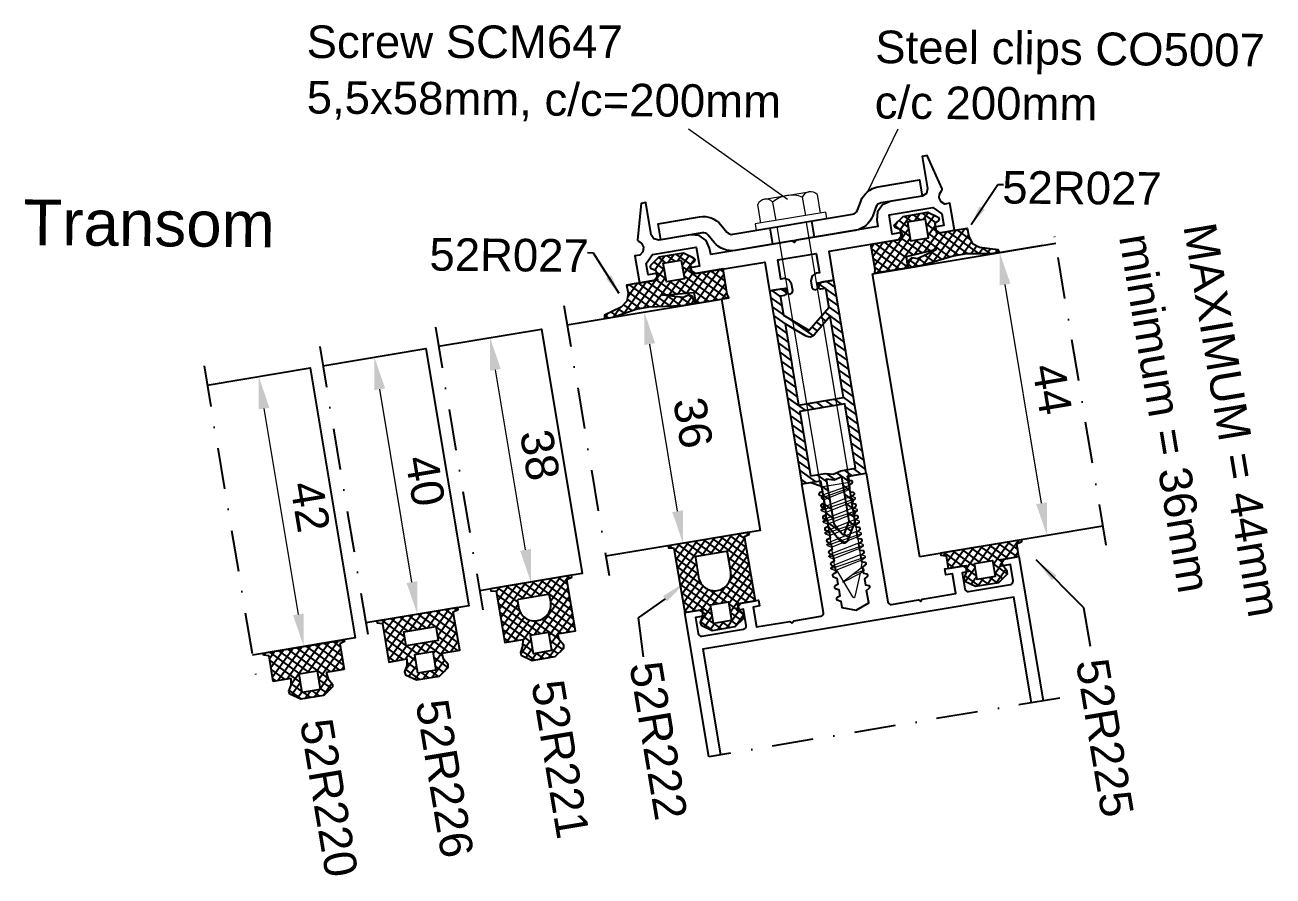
# Model space of a CAD drawing. Header units: millimetres. Extents: x 22319 to 27873, y 35287 to 39437.
# Drawn here: x 26270.2 to 26461.7, y 38830.1 to 38960.6 of the extents above; entities that cross this region are included whole.
import ezdxf

# ---------------------------------------------------------------- set-up
doc = ezdxf.new("R2010")
doc.units = ezdxf.units.MM
doc.header["$LTSCALE"] = 0.5
doc.linetypes.add('DASHDOT', pattern=[25.4, 12.7, -6.35, 0, -6.35])
for name, color, linetype in [('1', 1, 'Continuous'), ('6', 6, 'Continuous'), ('FYLLD', 6, 'Continuous'), ('LIST', 2, 'Continuous'), ('MATT', 1, 'Continuous')]:
    doc.layers.add(name, color=color, linetype=linetype)
for name, color, linetype, lineweight in [('AM_5', 3, 'Continuous', 18), ('AM_6', 2, 'Continuous', 20), ('AM_7', 4, 'DASHDOT', 25), ('S_ACCESSORY', 7, 'Continuous', 9)]:
    doc.layers.add(name, color=color, linetype=linetype, lineweight=lineweight)
doc.styles.add('Border', font='ARIAL.TTF')
doc.styles.add('ROMANS', font='simplex.shx')
doc.styles.get("Standard").update_dxf_attribs({"font": 'ARIAL.TTF'})
doc.dimstyles.new('MASKIN_1-1', dxfattribs={"dimtxt": 2.5, "dimasz": 3, "dimexe": 1.5, "dimexo": 1.5, "dimgap": 1, "dimtad": 1, "dimrnd": 0.1, "dimzin": 12, "dimdsep": 46, "dimtxsty": 'ROMANS', "dimcen": -5, "dimclrd": 6, "dimclre": 6, "dimclrt": 256, "dimadec": 0, "dimazin": 0, "dimtfac": 1, "dimtmove": 2, "dimatfit": 3, "dimfxl": 0, "dimtolj": 1, "dimtzin": 12, "dimarcsym": 0})
doc.dimstyles.new('SBS_DIN$0', dxfattribs={"dimscale": 2, "dimtxt": 2.5, "dimasz": 2.5, "dimexe": 1, "dimexo": 1, "dimgap": 1, "dimtad": 1, "dimrnd": 0.5, "dimdsep": 46, "dimtxsty": 'Standard', "dimcen": 0, "dimclrd": 256, "dimclre": 256, "dimclrt": 2, "dimadec": 0, "dimazin": 2, "dimtp": 0.1, "dimtm": 0.1, "dimtfac": 0.71, "dimtofl": 0, "dimtmove": 0, "dimatfit": 3, "dimfxl": 0, "dimlwd": -1, "dimlwe": -1, "dimarcsym": 0})
doc.dimstyles.get("Standard").update_dxf_attribs({"dimtxt": 0.18, "dimasz": 0.18, "dimexe": 0.18, "dimexo": 0.0625, "dimgap": 0.09, "dimtad": 0, "dimtih": 1, "dimtoh": 1, "dimdec": 4, "dimzin": 0, "dimdsep": 46, "dimtxsty": 'Standard', "dimcen": 0.09, "dimadec": 0, "dimazin": 0, "dimtfac": 1, "dimtdec": 4, "dimtofl": 0, "dimtmove": 0, "dimatfit": 0, "dimfxl": 0, "dimtolj": 1, "dimtzin": 0, "dimarcsym": 0})
pattern_1 = [(324.4942, (26272.5212, 39025.8905), (0.5807856, 0.8140566), []), (54.4942, (26272.5212, 39025.8905), (-0.8140566, 0.5807856), [])]

# ---------------------------------------------------------------- blocks, each defined once
blk = doc.blocks.new('*D401')
at = {"layer": 'AM_5'}
for p, q in [((26426.41, 38926.86), (26417.81, 38925.42)), ((26426.21, 38887.29), (26420.61, 38920.82)), ((26433.66, 38883.46), (26425.07, 38882.02))]:
    blk.add_line(p, q, dxfattribs=at)
for points in [[(26421.43, 38920.96), (26419.78, 38920.68), (26419.78, 38925.75)], [(26427.04, 38887.42), (26425.39, 38887.15), (26427.04, 38882.35)]]:
    blk.add_solid(points, dxfattribs=at)
at = {"layer": 'Defpoints', "color": 0}
for p in [(26428.38, 38927.19), (26419.78, 38925.75), (26435.64, 38883.79)]:
    blk.add_point(p, dxfattribs=at)
at = {"layer": 'AM_5', "color": 2, "insert": (26427.85, 38904.8), "char_height": 5, "attachment_point": 5, "rotation": 279.4942}
blk.add_mtext('44', dxfattribs=at)
blk = doc.blocks.new('*D402')
at = {"layer": 'AM_5'}
for p, q in [((26312.18, 38870.24), (26306.9, 38901.8)), ((26314.98, 38865.64), (26314.98, 38865.64))]:
    blk.add_line(p, q, dxfattribs=at)
for points in [[(26307.72, 38901.94), (26306.08, 38901.67), (26306.08, 38906.74)], [(26313, 38870.38), (26311.36, 38870.11), (26313, 38865.31)]]:
    blk.add_solid(points, dxfattribs=at)
at = {"layer": 'Defpoints', "color": 0}
for p in [(26306.08, 38906.74), (26306.08, 38906.74), (26313, 38865.31)]:
    blk.add_point(p, dxfattribs=at)
at = {"layer": 'AM_5', "color": 2, "insert": (26313.99, 38886.77), "char_height": 5, "attachment_point": 5, "rotation": 279.4942}
blk.add_mtext('42', dxfattribs=at)
blk = doc.blocks.new('*D403')
at = {"layer": 'AM_5'}
blk.add_line((26329.6, 38875.18), (26324.66, 38904.77), dxfattribs=at)
for points in [[(26325.48, 38904.91), (26323.83, 38904.64), (26323.83, 38909.71)], [(26330.43, 38875.32), (26328.78, 38875.05), (26330.43, 38870.25)]]:
    blk.add_solid(points, dxfattribs=at)
at = {"layer": 'Defpoints', "color": 0}
for p in [(26323.83, 38909.71), (26323.83, 38909.71), (26330.43, 38870.25)]:
    blk.add_point(p, dxfattribs=at)
at = {"layer": 'AM_5', "color": 2, "insert": (26331.62, 38890.73), "char_height": 5, "attachment_point": 5, "rotation": 279.4942}
blk.add_mtext('40', dxfattribs=at)
blk = doc.blocks.new('*D404')
at = {"layer": 'AM_5'}
for p, q in [((26347.03, 38880.13), (26342.41, 38907.74)), ((26345.88, 38874.87), (26345.88, 38874.87))]:
    blk.add_line(p, q, dxfattribs=at)
for points in [[(26343.23, 38907.88), (26341.59, 38907.61), (26341.58, 38912.67)], [(26347.85, 38880.27), (26346.2, 38879.99), (26347.85, 38875.2)]]:
    blk.add_solid(points, dxfattribs=at)
at = {"layer": 'Defpoints', "color": 0}
for p in [(26341.58, 38912.67), (26341.58, 38912.67), (26347.85, 38875.2)]:
    blk.add_point(p, dxfattribs=at)
at = {"layer": 'AM_5', "color": 2, "insert": (26349.21, 38894.69), "char_height": 5, "attachment_point": 5, "rotation": 279.4942}
blk.add_mtext('38', dxfattribs=at)
blk = doc.blocks.new('*D405')
at = {"layer": 'AM_5'}
blk.add_line((26370.37, 38886.06), (26366.08, 38911.7), dxfattribs=at)
for points in [[(26366.9, 38911.84), (26365.26, 38911.56), (26365.26, 38916.63)], [(26371.19, 38886.2), (26369.55, 38885.92), (26371.19, 38881.13)]]:
    blk.add_solid(points, dxfattribs=at)
at = {"layer": 'Defpoints', "color": 0}
for p in [(26365.26, 38916.63), (26365.26, 38916.63), (26371.19, 38881.13)]:
    blk.add_point(p, dxfattribs=at)
at = {"layer": 'AM_5', "color": 2, "insert": (26372.72, 38899.63), "char_height": 5, "attachment_point": 5, "rotation": 279.4942}
blk.add_mtext('36', dxfattribs=at)
blk = doc.blocks.new('SCM647')
for p, q in [((-3.88, 4.62), (-1, 4.62)), ((-1, 5.5), (-1, -5.5)), ((0, 5.5), (-1, 5.5)), ((0, -5.5), (0, 5.5)), ((-4.5, -3.46), (-4.5, 3.46)), ((-3.88, 2.31), (-1, 2.31)), ((0, 2.25), (40.5, 2.25)), ((40.5, 2.25), (40.5, -2.25)), ((40.92, 2.1), (40.5, 2.1)), ((41.18, 2.22), (40.92, 2.1)), ((41.71, -2.1), (40.92, 2.1)), ((41.33, 2.22), (41.18, 2.22)), ((41.33, 2.22), (42.17, -2.38)), ((41.59, 2.1), (41.33, 2.22)), ((42.61, 2.1), (41.59, 2.1)), ((41.59, 2.1), (42.48, -2.1)), ((42.99, 2.75), (42.61, 2.1)), ((43.52, -2.1), (42.61, 2.1)), ((43.14, 2.75), (42.99, 2.75)), ((43.14, 2.75), (44.04, -2.75)), ((43.51, 2.1), (43.14, 2.75)), ((43.51, 2.1), (44.42, -2.1)), ((44.42, 2.1), (43.51, 2.1)), ((44.8, 2.75), (44.42, 2.1)), ((45.33, -2.1), (44.42, 2.1)), ((44.95, 2.75), (44.8, 2.75)), ((45.32, 2.1), (44.95, 2.75)), ((44.95, 2.75), (45.85, -2.75)), ((45.32, 2.1), (46.23, -2.1)), ((46.23, 2.1), (45.32, 2.1)), ((46.61, 2.75), (46.23, 2.1)), ((47.14, -2.1), (46.23, 2.1)), ((46.76, 2.75), (46.61, 2.75)), ((46.76, 2.75), (47.66, -2.75)), ((47.13, 2.1), (46.76, 2.75)), ((47.13, 2.1), (48.04, -2.1)), ((48.04, 2.1), (47.13, 2.1)), ((48.42, 2.75), (48.04, 2.1)), ((48.95, -2.1), (48.04, 2.1)), ((48.57, 2.75), (48.42, 2.75)), ((48.57, 2.75), (49.47, -2.75)), ((48.94, 2.1), (48.57, 2.75)), ((48.94, 2.1), (49.85, -2.1)), ((49.85, 2.1), (48.94, 2.1)), ((50.23, 2.75), (49.85, 2.1)), ((50.76, -2.1), (49.85, 2.1)), ((50.38, 2.75), (50.23, 2.75)), ((50.38, 2.75), (51.28, -2.75)), ((50.75, 2.1), (50.38, 2.75)), ((50.75, 2.1), (51.66, -2.1)), ((51.66, 2.1), (50.75, 2.1)), ((52.04, 2.75), (51.66, 2.1)), ((52.57, -2.1), (51.66, 2.1)), ((52.19, 2.75), (52.04, 2.75)), ((52.19, 2.75), (53.09, -2.75)), ((52.56, 2.1), (52.19, 2.75)), ((52.56, 2.1), (53.47, -2.1)), ((53.02, 2.1), (52.56, 2.1)), ((53.75, 1.84), (53.02, 2.1)), ((53.98, 2.23), (53.75, 1.84)), ((54.13, 2.23), (53.98, 2.23)), ((54.5, 1.58), (54.13, 2.23)), ((54.13, 2.23), (54.53, 0.38)), ((53.75, 1.84), (55.41, -1.27)), ((57.87, 0.19), (54.5, 1.58)), ((55.41, -1.27), (54.5, 1.58)), ((58, 0), (57.87, 0.19)), ((57.87, -0.19), (58, 0)), ((53.44, -1.96), (57.87, -0.19)), ((-3.88, -2.31), (-1, -2.31)), ((40.5, -2.25), (0, -2.25)), ((41.71, -2.1), (40.5, -2.1)), ((42.02, -2.38), (41.71, -2.1)), ((42.17, -2.38), (42.02, -2.38)), ((42.17, -2.38), (42.48, -2.1)), ((43.52, -2.1), (42.48, -2.1)), ((43.89, -2.75), (43.52, -2.1)), ((44.04, -2.75), (43.89, -2.75)), ((44.04, -2.75), (44.42, -2.1)), ((45.33, -2.1), (44.42, -2.1)), ((45.7, -2.75), (45.33, -2.1)), ((45.85, -2.75), (45.7, -2.75)), ((45.85, -2.75), (46.23, -2.1)), ((47.14, -2.1), (46.23, -2.1)), ((47.51, -2.75), (47.14, -2.1)), ((47.66, -2.75), (47.51, -2.75)), ((47.66, -2.75), (48.04, -2.1)), ((48.95, -2.1), (48.04, -2.1)), ((49.32, -2.75), (48.95, -2.1)), ((49.47, -2.75), (49.32, -2.75)), ((49.47, -2.75), (49.85, -2.1)), ((50.76, -2.1), (49.85, -2.1)), ((51.13, -2.75), (50.76, -2.1)), ((51.28, -2.75), (51.13, -2.75)), ((51.28, -2.75), (51.66, -2.1)), ((52.57, -2.1), (51.66, -2.1)), ((52.94, -2.75), (52.57, -2.1)), ((53.09, -2.75), (52.94, -2.75)), ((53.09, -2.75), (53.47, -2.1)), ((-1, -4.62), (-3.88, -4.62)), ((-1, -5.5), (0, -5.5))]:
    blk.add_line(p, q)
for centre, radius, start, end in [((-3.11, 3.46), 1.39, 123.6264, 236.3736), ((0.12, 0), 4.62, 150, 210), ((-3.11, -3.46), 1.39, 123.6264, 236.3736)]:
    blk.add_arc(centre, radius, start, end)

msp = doc.modelspace()

# ---------------------------------------------------------------- hatches: boundary and pattern name
at = {"layer": 'FYLLD'}
h = msp.add_hatch(dxfattribs=at)
h.set_pattern_fill('USER', color=256, angle=-35.50581, pattern_type=0)
h.set_pattern_definition([(234.49419, (26820.9753, 39216.8631), (-0.8140566, 0.5807856), []), (144.49419, (26820.9753, 39216.8631), (0.5807856, 0.8140566), [])])
h.paths.add_polyline_path([(26415.594, 38927.131), (26416.699, 38926.579), (26419.512, 38926.203), (26419.715, 38925.741), (26418.422, 38925.525), (26414.635, 38925.531), (26412.663, 38925.201), (26407.829, 38923.753), (26406.335, 38923.503), (26405.828, 38923.892), (26405.805, 38924.53), (26406.282, 38924.955), (26407.181, 38924.825), (26410.05, 38926.23), (26405.413, 38925.073), (26405.595, 38923.988), (26405.816, 38923.416), (26400.64, 38922.551), (26400.663, 38923.163), (26400.02, 38927.009), (26404.754, 38927.801), (26404.507, 38929.281), (26403.804, 38929.544), (26403.615, 38929.762), (26403.699, 38930.039), (26404.966, 38931.284), (26408.747, 38931.916), (26410.35, 38931.151), (26410.519, 38930.917), (26410.412, 38930.649), (26409.833, 38930.171), (26410.08, 38928.692), (26414.814, 38929.484), (26415.025, 38928.226)])
h.paths.add_polyline_path([(26408.402, 38930.845), (26405.64, 38930.383), (26406.119, 38927.522), (26408.88, 38927.984)], flags=16)
h = msp.add_hatch(dxfattribs=at)
h.set_pattern_fill('USER', color=256, angle=-35.50581, pattern_type=0)
h.set_pattern_definition([(324.49419, (25884.9744, 39060.3279), (0.5807856, 0.8140566), []), (54.49419, (25884.9744, 39060.3279), (-0.8140566, 0.5807856), [])])
h.paths.add_polyline_path([(26362.568, 38918.263), (26361.704, 38917.381), (26359.166, 38916.111), (26359.124, 38915.608), (26360.417, 38915.824), (26363.996, 38917.062), (26365.968, 38917.392), (26371.01, 38917.595), (26372.504, 38917.845), (26372.857, 38918.378), (26372.671, 38918.989), (26372.082, 38919.235), (26371.274, 38918.82), (26368.104, 38919.215), (26372.865, 38919.629), (26373.047, 38918.544), (26373.024, 38917.932), (26378.199, 38918.798), (26377.978, 38919.369), (26377.335, 38923.216), (26372.601, 38922.424), (26372.353, 38923.903), (26372.932, 38924.381), (26373.039, 38924.649), (26372.871, 38924.883), (26371.267, 38925.648), (26367.487, 38925.016), (26366.219, 38923.771), (26366.136, 38923.494), (26366.324, 38923.276), (26367.027, 38923.013), (26367.275, 38921.533), (26362.54, 38920.741), (26362.751, 38919.484)])
h.paths.add_polyline_path([(26368.161, 38924.115), (26370.923, 38924.577), (26371.401, 38921.716), (26368.639, 38921.254)], flags=16)
h = msp.add_hatch(dxfattribs=at)
h.set_pattern_fill('USER', color=256, angle=324.49419, pattern_type=0)
h.set_pattern_definition([(324.4941862, (6706.0275, -3655.5471), (0.58078556, 0.81405659), [])])
h.paths.add_polyline_path([(26389.437, 38890.26), (26392.297, 38890.739), (26392.882, 38887.237), (26392.694, 38887.152), (26392.759, 38886.764), (26392.965, 38886.744), (26393.179, 38885.462), (26392.991, 38885.376), (26393.056, 38884.989), (26393.262, 38884.969), (26393.462, 38883.773), (26395.362, 38881.467, 0.5773503), (26396.558, 38881.667), (26397.604, 38884.466), (26397.404, 38885.662), (26397.593, 38885.747), (26397.528, 38886.135), (26397.322, 38886.155), (26397.107, 38887.437), (26397.296, 38887.523), (26397.231, 38887.91), (26397.025, 38887.93), (26396.439, 38891.432), (26399.3, 38891.91), (26394.351, 38921.499), (26392.453, 38921.182), (26392.053, 38920.62, 0.6681786), (26392.346, 38920.15), (26393.037, 38920.265), (26393.542, 38917.244), (26390.574, 38913.77), (26386.638, 38916.089), (26386.133, 38919.111), (26386.823, 38919.226, 0.5888761), (26386.998, 38919.721), (26386.485, 38920.183), (26384.488, 38919.849)])
h.paths.add_polyline_path([(26389.102, 38901.357), (26396.006, 38902.512), (26397.655, 38892.649), (26395.387, 38892.269), (26394.256, 38891.754), (26393.02, 38891.873), (26390.751, 38891.494)], flags=16)
h.paths.add_polyline_path([(26388.937, 38902.343), (26386.853, 38914.802), (26390.067, 38912.909, 0.3639702), (26391.335, 38913.121), (26393.757, 38915.956), (26395.841, 38903.498)], flags=16)
h.paths.add_polyline_path([(26393.173, 38890.955), (26394.41, 38890.835), (26395.54, 38891.35), (26396.677, 38884.555), (26395.957, 38882.631, -0.5773503), (26395.616, 38882.574), (26394.31, 38884.159)], flags=16)
h = msp.add_hatch(dxfattribs=at)
h.set_pattern_fill('NET,_O', color=256, scale=0.3, angle=-35.50581)
h.set_pattern_definition([(324.4941862, (-2038.8964, 61452.136), (0.553198246, 0.775388903), []), (54.4941862, (-2038.8964, 61452.136), (-0.775388903, 0.553198246), [])])
h.paths.add_polyline_path([(26375.886, 38868.832), (26375.407, 38871.692), (26378.169, 38872.154), (26378.647, 38869.294)], flags=16)
edge = h.paths.add_edge_path(flags=16)
edge.add_line((26377.786, 38879.897), (26373.249, 38879.138))
edge.add_arc((26373.282, 38878.941), 0.2, 99.49419, 189.49419)
edge.add_line((26373.085, 38878.908), (26373.58, 38875.949))
edge.add_arc((26376.046, 38876.361), 2.5, 189.49419, 279.49419)
edge.add_arc((26376.046, 38876.361), 2.5, 279.49419, 369.49419)
edge.add_line((26378.512, 38876.774), (26378.017, 38879.733))
edge.add_arc((26377.819, 38879.7), 0.2, 9.49419, 99.49419)
h.paths.add_polyline_path([(26381.402, 38882.529), (26381.352, 38882.825), (26368.925, 38880.747), (26368.974, 38880.451), (26369.799, 38880.371), (26371.446, 38870.523), (26374.207, 38870.984), (26374.201, 38869.961), (26373.848, 38869), (26373.979, 38868.579), (26375.656, 38867.779), (26379.207, 38868.373), (26380.532, 38869.675), (26380.519, 38870.116), (26379.873, 38870.91), (26379.534, 38871.875), (26382.295, 38872.337), (26380.648, 38882.186)])
h = msp.add_hatch(dxfattribs=at)
h.set_pattern_fill('USER', color=256, angle=-35.50581, pattern_type=0)
h.set_pattern_definition([(324.4942, (26144.5353, 38584.7368), (0.5807856, 0.8140566), []), (54.4942, (26144.5353, 38584.7368), (-0.8140566, 0.5807856), [])])
h.paths.add_polyline_path([(26422.734, 38879.1), (26422.406, 38881.058), (26423.16, 38881.402), (26423.11, 38881.697), (26410.683, 38879.619), (26410.732, 38879.323), (26411.557, 38879.244), (26411.884, 38877.285), (26414.646, 38877.747), (26414.639, 38876.724), (26414.287, 38875.763), (26414.417, 38875.342), (26416.094, 38874.542), (26419.645, 38875.136), (26420.97, 38876.438), (26420.957, 38876.879), (26420.311, 38877.673), (26419.972, 38878.638)])
h.paths.add_polyline_path([(26416.324, 38875.595), (26415.912, 38878.06), (26418.673, 38878.522), (26419.086, 38876.056)], flags=16)
h = msp.add_hatch(dxfattribs=at)
h.set_pattern_fill('NET,_O', color=256, scale=0.3, angle=-35.50581)
h.set_pattern_definition([(324.4941862, (-2080.2996, 61135.8906), (0.553198246, 0.775388903), []), (54.4941862, (-2080.2996, 61135.8906), (-0.775388903, 0.553198246), [])])
h.paths.add_polyline_path([(26350.552, 38867.535), (26351.031, 38864.675), (26348.269, 38864.213), (26347.791, 38867.073)], flags=16)
edge = h.paths.add_edge_path(flags=16)
edge.add_line((26350.5, 38873.306), (26345.963, 38872.547))
edge.add_arc((26345.996, 38872.35), 0.2, 99.49419, 189.49419)
edge.add_line((26345.799, 38872.317), (26345.964, 38871.33))
edge.add_arc((26348.429, 38871.743), 2.5, 189.49419, 279.49419)
edge.add_arc((26348.429, 38871.743), 2.5, -80.50581, 9.49419)
edge.add_line((26350.895, 38872.155), (26350.73, 38873.141))
edge.add_arc((26350.533, 38873.108), 0.2, 9.49419, 99.49419)
h.paths.add_polyline_path([(26343.829, 38865.904), (26346.591, 38866.366), (26346.584, 38865.343), (26346.232, 38864.382), (26346.362, 38863.961), (26348.04, 38863.161), (26351.59, 38863.755), (26352.916, 38865.057), (26352.902, 38865.497), (26352.256, 38866.291), (26351.917, 38867.257), (26354.679, 38867.718), (26353.361, 38875.595), (26354.115, 38875.938), (26354.066, 38876.234), (26341.638, 38874.156), (26341.688, 38873.86), (26342.512, 38873.78)])
h = msp.add_hatch(dxfattribs=at)
h.set_pattern_fill('USER', color=256, angle=-35.50581, pattern_type=0)
h.set_pattern_definition(pattern_1)
h.paths.add_polyline_path([(26336.925, 38864.749), (26335.938, 38870.653), (26336.692, 38870.996), (26336.642, 38871.292), (26324.215, 38869.214), (26324.264, 38868.918), (26325.089, 38868.839), (26326.076, 38862.935), (26328.838, 38863.397), (26328.831, 38862.373), (26328.478, 38861.413), (26328.609, 38860.992), (26330.286, 38860.192), (26333.837, 38860.786), (26335.162, 38862.088), (26335.149, 38862.528), (26334.503, 38863.322), (26334.164, 38864.287)])
edge = h.paths.add_edge_path(flags=16)
edge.add_line((26333.636, 38866.227), (26328.705, 38865.402))
edge.add_line((26328.705, 38865.402), (26328.342, 38867.572))
edge.add_line((26328.342, 38867.572), (26333.274, 38868.397))
edge.add_line((26333.274, 38868.397), (26333.636, 38866.227))
edge.add_line((26333.277, 38861.706), (26330.516, 38861.244))
edge.add_line((26330.516, 38861.244), (26330.037, 38864.104))
edge.add_line((26330.037, 38864.104), (26332.799, 38864.566))
edge.add_line((26332.799, 38864.566), (26333.277, 38861.706))
h = msp.add_hatch(dxfattribs=at)
h.set_pattern_fill('USER', color=256, angle=-35.50581, pattern_type=0)
h.set_pattern_definition(pattern_1)
edge = h.paths.add_edge_path()
edge.add_line((26318.514, 38865.711), (26319.172, 38861.78))
edge.add_line((26319.268, 38866.055), (26318.514, 38865.711))
edge.add_line((26319.219, 38866.351), (26319.268, 38866.055))
edge.add_line((26306.791, 38864.272), (26319.219, 38866.351))
edge.add_line((26306.841, 38863.976), (26306.791, 38864.272))
edge.add_line((26307.665, 38863.897), (26306.841, 38863.976))
edge.add_line((26308.322, 38859.966), (26307.665, 38863.897))
edge.add_line((26311.084, 38860.428), (26308.322, 38859.966))
edge.add_line((26311.077, 38859.404), (26311.084, 38860.428))
edge.add_line((26310.725, 38858.444), (26311.077, 38859.404))
edge.add_line((26310.856, 38858.023), (26310.725, 38858.444))
edge.add_line((26312.533, 38857.223), (26310.856, 38858.023))
edge.add_line((26316.083, 38857.817), (26312.533, 38857.223))
edge.add_line((26317.409, 38859.119), (26316.083, 38857.817))
edge.add_line((26317.395, 38859.559), (26317.409, 38859.119))
edge.add_line((26316.75, 38860.353), (26317.395, 38859.559))
edge.add_line((26316.41, 38861.318), (26316.75, 38860.353))
edge.add_line((26319.172, 38861.78), (26316.41, 38861.318))
h.paths.add_polyline_path([(26315.524, 38858.737), (26312.762, 38858.275), (26312.284, 38861.135), (26315.046, 38861.597)], flags=16)

# ---------------------------------------------------------------- linework, layer by layer
at = {"color": 2, "linetype": 'Continuous'}
for points in [[(26377.786, 38879.897), (26373.249, 38879.138, 0.4142136), (26373.085, 38878.908), (26373.58, 38875.949, 0.4142136), (26376.458, 38873.895, 0.4142136), (26378.512, 38876.774), (26378.017, 38879.733, 0.4142136)], [(26350.5, 38873.306), (26345.963, 38872.547, 0.4142136), (26345.799, 38872.317), (26345.964, 38871.33, 0.4142136), (26348.842, 38869.277, 0.4142136), (26350.895, 38872.155), (26350.73, 38873.141, 0.4142136)]]:
    msp.add_lwpolyline(points, format="xyb", close=True, dxfattribs=at)
at = {"layer": '1'}
for p, q in [((26391.372, 38928.098), (26390.959, 38930.564)), ((26384.961, 38927.026), (26384.549, 38929.491))]:
    msp.add_line(p, q, dxfattribs=at)
msp.add_lwpolyline([(26401.161, 38935.818), (26407.495, 38936.878), (26407.908, 38934.412), (26401.573, 38933.353, 0.2679492), (26400.801, 38932.717), (26400.296, 38931.365, -0.2679492), (26397.595, 38929.139), (26379.255, 38926.071, -0.2679492), (26375.977, 38927.298), (26375.059, 38928.411, 0.2679492), (26374.122, 38928.762), (26367.787, 38927.702), (26367.375, 38930.168), (26373.71, 38931.227, -0.2679492), (26376.988, 38930.001), (26377.906, 38928.888, 0.2679492), (26378.843, 38928.537), (26397.183, 38931.604, 0.2679492), (26397.954, 38932.24), (26398.46, 38933.592, -0.2679492)], format="xyb", close=True, dxfattribs=at)
at = {"layer": '6'}
for p, q in [((26400.269, 38922.489), (26428.379, 38927.19)), ((26407.527, 38879.091), (26400.269, 38922.489)), ((26435.636, 38883.792), (26407.527, 38879.091))]:
    msp.add_line(p, q, dxfattribs=at)
msp.add_lwpolyline([(26412.842, 38929.154), (26412.149, 38933.296), (26411.38, 38933.168), (26410.79, 38933.518), (26410.488, 38934.134), (26410.53, 38934.703), (26410.831, 38935.188), (26410.92, 38935.276), (26410.977, 38935.451), (26410.962, 38935.501), (26408.632, 38940.616), (26407.904, 38940.495), (26408.728, 38935.563), (26408.556, 38934.817), (26407.907, 38934.412), (26402.975, 38933.587), (26401.798, 38933.051), (26401.046, 38931.997), (26400.922, 38930.709), (26401.087, 38929.723), (26388.561, 38927.628), (26388.314, 38927.282), (26387.969, 38927.529), (26375.443, 38925.434), (26375.278, 38926.42), (26374.742, 38927.598), (26373.688, 38928.35), (26372.4, 38928.474), (26367.468, 38927.649), (26366.723, 38927.821), (26366.317, 38928.47), (26365.493, 38933.402), (26364.764, 38933.28), (26364.225, 38927.685), (26364.227, 38927.633), (26364.338, 38927.485), (26364.451, 38927.431), (26364.893, 38927.07), (26365.118, 38926.546), (26365.033, 38925.865), (26364.589, 38925.342), (26363.82, 38925.214), (26364.513, 38921.071), (26366.781, 38921.451), (26367.356, 38922.257), (26367.307, 38922.552), (26365.827, 38922.305), (26365.531, 38924.08), (26366.516, 38925.462), (26373.223, 38926.584), (26373.718, 38923.625), (26372.238, 38923.377), (26372.288, 38923.081), (26373.094, 38922.506), (26383.746, 38924.288), (26384.488, 38919.849), (26386.954, 38920.262), (26387.036, 38919.769), (26387.239, 38919.444), (26387.612, 38919.358), (26387.937, 38919.561), (26388.023, 38919.934), (26387.858, 38920.92), (26387.452, 38921.569), (26386.706, 38921.741), (26386.213, 38921.659), (26385.718, 38924.618), (26391.636, 38925.607), (26392.131, 38922.648), (26391.638, 38922.566), (26390.989, 38922.16), (26390.817, 38921.415), (26390.982, 38920.428), (26391.184, 38920.104), (26391.557, 38920.018), (26391.882, 38920.221), (26391.968, 38920.593), (26391.885, 38921.087), (26394.351, 38921.499), (26393.609, 38925.937), (26404.261, 38927.719), (26404.836, 38928.525), (26404.786, 38928.82), (26403.307, 38928.573), (26402.812, 38931.532), (26409.519, 38932.654), (26410.9, 38931.668), (26411.197, 38929.893), (26409.718, 38929.645), (26409.767, 38929.349), (26410.573, 38928.774)], close=True, dxfattribs=at)
for points in [[(26353.42, 38914.654), (26377.091, 38918.612), (26383.029, 38883.105), (26359.358, 38879.147)], [(26333.694, 38911.355), (26349.474, 38913.994), (26355.742, 38876.514), (26339.962, 38873.875)], [(26315.94, 38908.386), (26331.721, 38911.025), (26338.319, 38871.573), (26322.538, 38868.934)], [(26298.187, 38905.417), (26313.968, 38908.056), (26320.895, 38866.631), (26305.114, 38863.992)], [(26424.657, 38856.684), (26421.948, 38872.885), (26374.211, 38864.902), (26376.92, 38848.701)]]:
    msp.add_lwpolyline(points, dxfattribs=at)
msp.add_lwpolyline([(26375.145, 38848.404), (26371.446, 38870.523), (26373.714, 38870.902), (26374.52, 38870.327), (26374.57, 38870.031), (26373.09, 38869.784), (26373.503, 38867.318, 0.4142136), (26374.078, 38866.907), (26380.489, 38867.979, 0.4142136), (26380.9, 38868.555), (26380.488, 38871.021), (26379.501, 38870.856), (26379.452, 38871.152), (26380.027, 38871.958), (26381.802, 38872.254), (26382.788, 38872.419), (26382.937, 38871.532), (26381.95, 38871.367), (26382.462, 38868.309), (26387.591, 38869.167), (26387.936, 38868.921), (26388.182, 38869.266), (26392.325, 38869.959, 0.4142136), (26392.736, 38870.534), (26389.437, 38890.26), (26390.817, 38890.491), (26392.44, 38889.885), (26392.572, 38889.092), (26392.145, 38888.88, 0.6556287), (26392.165, 38888.513), (26392.703, 38888.312), (26392.871, 38887.307), (26392.444, 38887.094, 0.6556287), (26392.463, 38886.728), (26393.001, 38886.527), (26393.169, 38885.522), (26392.742, 38885.309, 0.6556287), (26392.762, 38884.943), (26393.3, 38884.742), (26393.468, 38883.737), (26393.041, 38883.524, 0.6556287), (26393.06, 38883.158), (26393.598, 38882.956), (26393.766, 38881.951), (26393.34, 38881.739, 0.6556287), (26393.359, 38881.372), (26393.897, 38881.171), (26394.065, 38880.166), (26393.638, 38879.954, 0.6556287), (26393.657, 38879.587), (26394.195, 38879.386), (26394.364, 38878.381), (26393.937, 38878.168, 0.6556287), (26393.956, 38877.802), (26394.494, 38877.601), (26394.662, 38876.596), (26394.235, 38876.383, 0.6556287), (26394.254, 38876.017), (26394.793, 38875.816), (26394.961, 38874.811), (26394.534, 38874.598, 0.6556287), (26394.553, 38874.232), (26395.091, 38874.03), (26395.259, 38873.025), (26394.832, 38872.813, 0.6556287), (26394.852, 38872.446), (26395.39, 38872.245), (26395.552, 38871.273), (26397.749, 38870.866), (26399.686, 38872.019), (26399.367, 38873.924), (26399.811, 38874.29, 0.6556287), (26399.709, 38874.642), (26399.237, 38874.705), (26399.069, 38875.709), (26399.512, 38876.075, 0.6556287), (26399.411, 38876.427), (26398.938, 38876.49), (26398.77, 38877.495), (26399.213, 38877.86, 0.6556287), (26399.112, 38878.213), (26398.64, 38878.275), (26398.472, 38879.28), (26398.915, 38879.645, 0.6556287), (26398.814, 38879.998), (26398.341, 38880.06), (26398.173, 38881.065), (26398.616, 38881.43, 0.6556287), (26398.515, 38881.783), (26398.042, 38881.845), (26397.874, 38882.85), (26398.318, 38883.216, 0.6556287), (26398.217, 38883.568), (26397.744, 38883.631), (26397.576, 38884.635), (26398.019, 38885.001, 0.6556287), (26397.918, 38885.353), (26397.445, 38885.416), (26397.277, 38886.421), (26397.721, 38886.786, 0.6556287), (26397.62, 38887.139), (26397.147, 38887.201), (26396.979, 38888.206), (26397.422, 38888.571, 0.6556287), (26397.321, 38888.924), (26396.848, 38888.986), (26396.68, 38889.991), (26397.124, 38890.356, 0.6556287), (26397.022, 38890.709), (26396.55, 38890.771), (26396.522, 38890.938, -0.4142136), (26396.932, 38891.514), (26399.3, 38891.91), (26402.599, 38872.184, 0.4142136), (26403.174, 38871.773), (26407.317, 38872.466), (26407.662, 38872.22), (26407.908, 38872.565), (26413.037, 38873.423), (26412.526, 38876.48), (26411.54, 38876.315), (26411.391, 38877.203), (26412.377, 38877.368), (26414.153, 38877.665), (26414.959, 38877.09), (26415.008, 38876.794), (26414.022, 38876.629), (26414.434, 38874.163, 0.4142136), (26415.01, 38873.753), (26421.421, 38874.825, 0.4142136), (26421.831, 38875.4), (26421.419, 38877.866), (26419.94, 38877.619), (26419.89, 38877.915), (26420.465, 38878.72), (26422.734, 38879.1), (26426.433, 38856.981)], format="xyb", dxfattribs=at)
at = {"layer": 'AM_6'}
for p, q in [((26372.02, 38944.739), (26387.201, 38933.94)), ((26404.159, 38944.659), (26399.512, 38935.067))]:
    msp.add_line(p, q, dxfattribs=at)
at = {"layer": 'AM_7'}
for p, q in [((26436.131, 38880.833), (26427.884, 38930.149)), ((26352.925, 38917.613), (26359.853, 38876.188)), ((26333.199, 38914.314), (26340.456, 38870.916)), ((26315.445, 38911.345), (26323.033, 38865.975)), ((26297.692, 38908.375), (26305.609, 38861.033))]:
    msp.add_line(p, q, dxfattribs=at)
at = {"layer": 'AM_7', "color": 6}
msp.add_line((26428.997, 38857.41), (26375.145, 38848.404), dxfattribs=at)
at = {"layer": 'LIST'}
for p, q in [((26364.513, 38921.071), (26366.781, 38921.451)), ((26306.791, 38864.272), (26319.219, 38866.351)), ((26319.268, 38866.055), (26318.514, 38865.711)), ((26318.514, 38865.711), (26319.172, 38861.78)), ((26319.219, 38866.351), (26319.268, 38866.055)), ((26306.841, 38863.976), (26306.791, 38864.272)), ((26307.665, 38863.897), (26306.841, 38863.976)), ((26308.322, 38859.966), (26307.665, 38863.897)), ((26319.172, 38861.78), (26316.41, 38861.318)), ((26311.084, 38860.428), (26308.322, 38859.966)), ((26311.077, 38859.404), (26311.084, 38860.428)), ((26312.284, 38861.135), (26315.046, 38861.597)), ((26312.762, 38858.275), (26312.284, 38861.135)), ((26315.046, 38861.597), (26315.524, 38858.737)), ((26316.41, 38861.318), (26316.75, 38860.353)), ((26316.75, 38860.353), (26317.395, 38859.559)), ((26310.725, 38858.444), (26311.077, 38859.404)), ((26310.856, 38858.023), (26310.725, 38858.444)), ((26312.533, 38857.223), (26310.856, 38858.023)), ((26316.083, 38857.817), (26312.533, 38857.223)), ((26315.524, 38858.737), (26312.762, 38858.275)), ((26317.409, 38859.119), (26316.083, 38857.817)), ((26317.395, 38859.559), (26317.409, 38859.119))]:
    msp.add_line(p, q, dxfattribs=at)
for points in [[(26404.754, 38927.801), (26404.507, 38929.281), (26403.804, 38929.544), (26403.615, 38929.762), (26403.699, 38930.039), (26404.966, 38931.284), (26408.747, 38931.916), (26410.35, 38931.151), (26410.519, 38930.917), (26410.412, 38930.649), (26409.833, 38930.171), (26410.08, 38928.692), (26414.814, 38929.484), (26415.025, 38928.226), (26415.594, 38927.131), (26416.699, 38926.579), (26419.512, 38926.203), (26419.715, 38925.741), (26418.422, 38925.525), (26414.635, 38925.531), (26412.663, 38925.201), (26407.829, 38923.753), (26406.335, 38923.503), (26405.828, 38923.892), (26405.805, 38924.53), (26406.282, 38924.955), (26407.181, 38924.825), (26410.05, 38926.23), (26405.413, 38925.073), (26405.595, 38923.988), (26405.816, 38923.416), (26400.64, 38922.551), (26400.663, 38923.163), (26400.02, 38927.009)], [(26405.64, 38930.383), (26406.119, 38927.522), (26408.88, 38927.984), (26408.402, 38930.845)], [(26372.601, 38922.424), (26372.353, 38923.903), (26372.932, 38924.381), (26373.039, 38924.649), (26372.871, 38924.883), (26371.267, 38925.648), (26367.487, 38925.016), (26366.219, 38923.771), (26366.136, 38923.494), (26366.324, 38923.276), (26367.027, 38923.013), (26367.275, 38921.533), (26362.54, 38920.741), (26362.751, 38919.484), (26362.568, 38918.263), (26361.704, 38917.381), (26359.166, 38916.111), (26359.124, 38915.608), (26360.417, 38915.824), (26363.996, 38917.062), (26365.968, 38917.392), (26371.01, 38917.595), (26372.504, 38917.845), (26372.857, 38918.378), (26372.671, 38918.989), (26372.082, 38919.235), (26371.274, 38918.82), (26368.104, 38919.215), (26372.865, 38919.629), (26373.047, 38918.544), (26373.024, 38917.932), (26378.199, 38918.798), (26377.978, 38919.369), (26377.335, 38923.216)], [(26370.923, 38924.577), (26371.401, 38921.716), (26368.639, 38921.254), (26368.161, 38924.115)], [(26390.751, 38891.494), (26393.02, 38891.873), (26394.256, 38891.754), (26395.387, 38892.269), (26397.655, 38892.649), (26396.006, 38902.512), (26389.102, 38901.357)], [(26381.402, 38882.529), (26381.352, 38882.825), (26368.925, 38880.747), (26368.974, 38880.451), (26369.799, 38880.371), (26371.446, 38870.523), (26374.207, 38870.984), (26374.201, 38869.961), (26373.848, 38869), (26373.979, 38868.579), (26375.656, 38867.779), (26379.207, 38868.373), (26380.532, 38869.675), (26380.519, 38870.116), (26379.873, 38870.91), (26379.534, 38871.875), (26382.295, 38872.337), (26380.648, 38882.186)], [(26420.311, 38877.673), (26419.972, 38878.638), (26422.734, 38879.1), (26422.406, 38881.058), (26423.16, 38881.402), (26423.11, 38881.697), (26410.683, 38879.619), (26410.732, 38879.323), (26411.557, 38879.244), (26411.884, 38877.285), (26414.646, 38877.747), (26414.639, 38876.724), (26414.287, 38875.763), (26414.417, 38875.342), (26416.094, 38874.542), (26419.645, 38875.136), (26420.97, 38876.438), (26420.957, 38876.879)], [(26415.912, 38878.06), (26418.673, 38878.522), (26419.086, 38876.056), (26416.324, 38875.595)], [(26346.591, 38866.366), (26346.584, 38865.343), (26346.232, 38864.382), (26346.362, 38863.961), (26348.04, 38863.161), (26351.59, 38863.755), (26352.916, 38865.057), (26352.902, 38865.497), (26352.256, 38866.291), (26351.917, 38867.257), (26354.679, 38867.718), (26353.361, 38875.595), (26354.115, 38875.938), (26354.066, 38876.234), (26341.638, 38874.156), (26341.688, 38873.86), (26342.512, 38873.78), (26343.829, 38865.904)], [(26328.831, 38862.373), (26328.478, 38861.413), (26328.609, 38860.992), (26330.286, 38860.192), (26333.837, 38860.786), (26335.162, 38862.088), (26335.149, 38862.528), (26334.503, 38863.322), (26334.164, 38864.287), (26336.925, 38864.749), (26335.938, 38870.653), (26336.692, 38870.996), (26336.642, 38871.292), (26324.215, 38869.214), (26324.264, 38868.918), (26325.089, 38868.839), (26326.076, 38862.935), (26328.838, 38863.397)], [(26375.886, 38868.832), (26375.407, 38871.692), (26378.169, 38872.154), (26378.647, 38869.294)], [(26328.705, 38865.402), (26328.342, 38867.572), (26333.274, 38868.397), (26333.636, 38866.227)], [(26351.031, 38864.675), (26348.269, 38864.213), (26347.791, 38867.073), (26350.552, 38867.535)], [(26330.516, 38861.244), (26330.037, 38864.104), (26332.799, 38864.566), (26333.277, 38861.706)]]:
    msp.add_lwpolyline(points, close=True, dxfattribs=at)
for points in [[(26392.882, 38887.237), (26392.694, 38887.152), (26392.759, 38886.764), (26392.965, 38886.744), (26393.179, 38885.462), (26392.991, 38885.376), (26393.056, 38884.989), (26393.262, 38884.969), (26393.462, 38883.773), (26395.362, 38881.467, 0.5773503), (26396.558, 38881.667), (26397.604, 38884.466), (26397.404, 38885.662), (26397.593, 38885.747), (26397.528, 38886.135), (26397.322, 38886.155), (26397.107, 38887.437), (26397.296, 38887.523), (26397.231, 38887.91), (26397.025, 38887.93), (26396.439, 38891.432), (26399.3, 38891.91), (26394.351, 38921.499), (26392.453, 38921.182), (26392.053, 38920.62, 0.6681786), (26392.346, 38920.15), (26393.037, 38920.265), (26393.542, 38917.244), (26390.574, 38913.77), (26386.638, 38916.089), (26386.133, 38919.111), (26386.823, 38919.226, 0.6681786), (26386.948, 38919.766), (26386.485, 38920.183), (26384.488, 38919.849), (26389.437, 38890.26), (26392.297, 38890.739)], [(26390.067, 38912.909), (26386.853, 38914.802), (26388.937, 38902.343), (26395.841, 38903.498), (26393.757, 38915.956), (26391.335, 38913.121, -0.3639702)], [(26394.31, 38884.159), (26395.616, 38882.574, 0.5773503), (26395.957, 38882.631), (26396.677, 38884.555), (26395.54, 38891.35), (26394.41, 38890.835), (26393.173, 38890.955)]]:
    msp.add_lwpolyline(points, format="xyb", close=True, dxfattribs=at)
at = {"layer": 'MATT'}
for points in [[(26428.529, 38876.18), (26427.784, 38875.435), (26425.329, 38878.636)], [(26368.099, 38873.041), (26368.765, 38872.225), (26371.531, 38875.163)]]:
    msp.add_solid(points, dxfattribs=at)

# ---------------------------------------------------------------- block references
at = {"layer": 'S_ACCESSORY', "rotation": 279.4941862321825}
msp.add_blockref('SCM647', (26387.853, 38930.044), dxfattribs=at)

# ---------------------------------------------------------------- texts
at = {"layer": 'AM_6', "style": 'Border'}
msp.add_text('Screw SCM647', height=5, dxfattribs=at).set_placement((26313.436, 38955.571))
for s, p in [('Steel clips CO5007', (26400.669, 38954.802)), ('5,5x58mm, c/c=200mm', (26313.436, 38947.077)), ('c/c 200mm', (26400.594, 38946.307))]:
    msp.add_text(s, height=5, rotation=359.49419, dxfattribs=at).set_placement(p)
for s, insert, char_height, attachment_point, rotation in [('52R027', (26444.666, 38938.047), 5, 3, 359.49419), ('Transom', (26270.004, 38933.888), 7, 1, 359.49419), ('MAXIMUM = 44mm', (26452.882, 38930.632), 5, 1, 279.49419), ('52R027', (26332.305, 38927.974), 5, 1, 359.49419), ('minimum = 36mm', (26443.019, 38928.983), 5, 1, 279.49419), ('52R222', (26367.882, 38863.357), 5, 1, 279.49419), ('52R225', (26436.392, 38863.791), 5, 1, 279.49419), ('52R221', (26352.842, 38860.524), 5, 1, 279.49419), ('52R226', (26335.089, 38857.555), 5, 1, 279.49419), ('52R220', (26317.335, 38854.586), 5, 1, 279.49419)]:
    msp.add_mtext(s, dxfattribs=dict(at, insert=insert, char_height=char_height, attachment_point=attachment_point, rotation=rotation))

# ---------------------------------------------------------------- dimensions: what is measured, and where the dimension line sits
at = {"layer": 'AM_5'}
for base, p1, p2, picture, middle in [((26419.781, 38925.752), (26435.636, 38883.792), (26428.379, 38927.19), '*D401', (26427.848, 38904.795)), ((26365.255, 38916.633), (26371.193, 38881.126), (26365.255, 38916.633), '*D405', (26372.717, 38899.631)), ((26341.584, 38912.674), (26347.852, 38875.198), (26341.584, 38912.674), '*D404', (26349.21, 38894.687)), ((26323.831, 38909.705), (26330.428, 38870.253), (26323.831, 38909.705), '*D403', (26331.62, 38890.73)), ((26306.077, 38906.736), (26313.005, 38865.311), (26306.077, 38906.736), '*D402', (26313.989, 38886.768))]:
    dim = msp.add_linear_dim(base=base, p1=p1, p2=p2, angle=279.49419, dimstyle='SBS_DIN$0', dxfattribs=at)
    dim.commit()
    dim.dimension.update_dxf_attribs({"geometry": picture, "text_midpoint": middle})

# ---------------------------------------------------------------- leaders
at = {"layer": 'MATT'}
for points in [[(26415.431, 38930.05), (26419.491, 38936.181), (26420.391, 38936.173)], [(26361.394, 38919.462), (26357.443, 38925.664), (26356.543, 38925.672)]]:
    msp.add_leader(points, dimstyle='MASKIN_1-1', dxfattribs=at)
at = {"layer": 'MATT', "has_arrowhead": 0}
for points in [[(26425.329, 38878.636), (26432.655, 38871.308), (26433.649, 38865.36)], [(26368.432, 38872.633), (26364.314, 38869.729), (26365.078, 38863.733)]]:
    msp.add_leader(points, dimstyle='Standard', dxfattribs=at)

doc.saveas('drawing.dxf')
